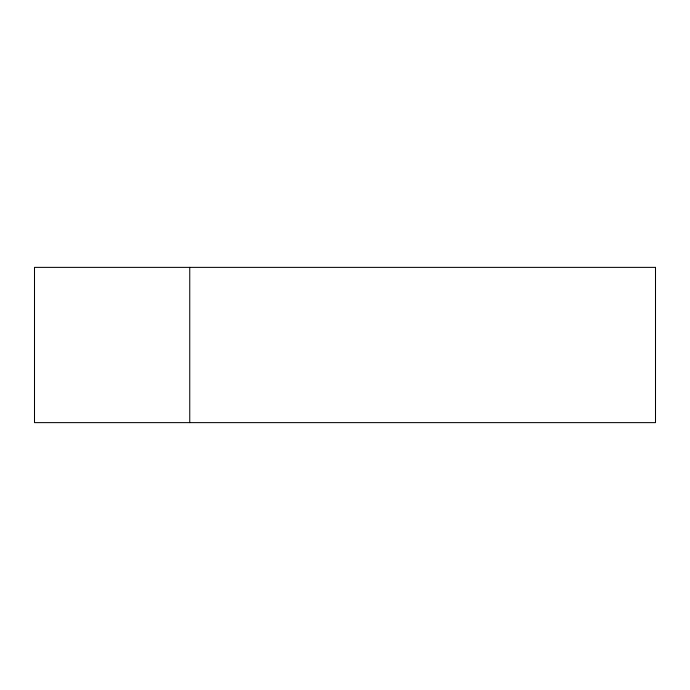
<?xml version="1.0" encoding="UTF-8"?>
<svg xmlns="http://www.w3.org/2000/svg" width="690" height="690" viewBox="0 0 690 690"><rect width="100%" height="100%" fill="white"/><g stroke="black" fill="none" stroke-linecap="round" stroke-linejoin="round"><path stroke-width="1.03" d="M189.75 267.375L189.75 422.625M655.5 267.375L34.5 267.375L34.5 422.625L655.5 422.625L655.5 267.375"/></g></svg>
